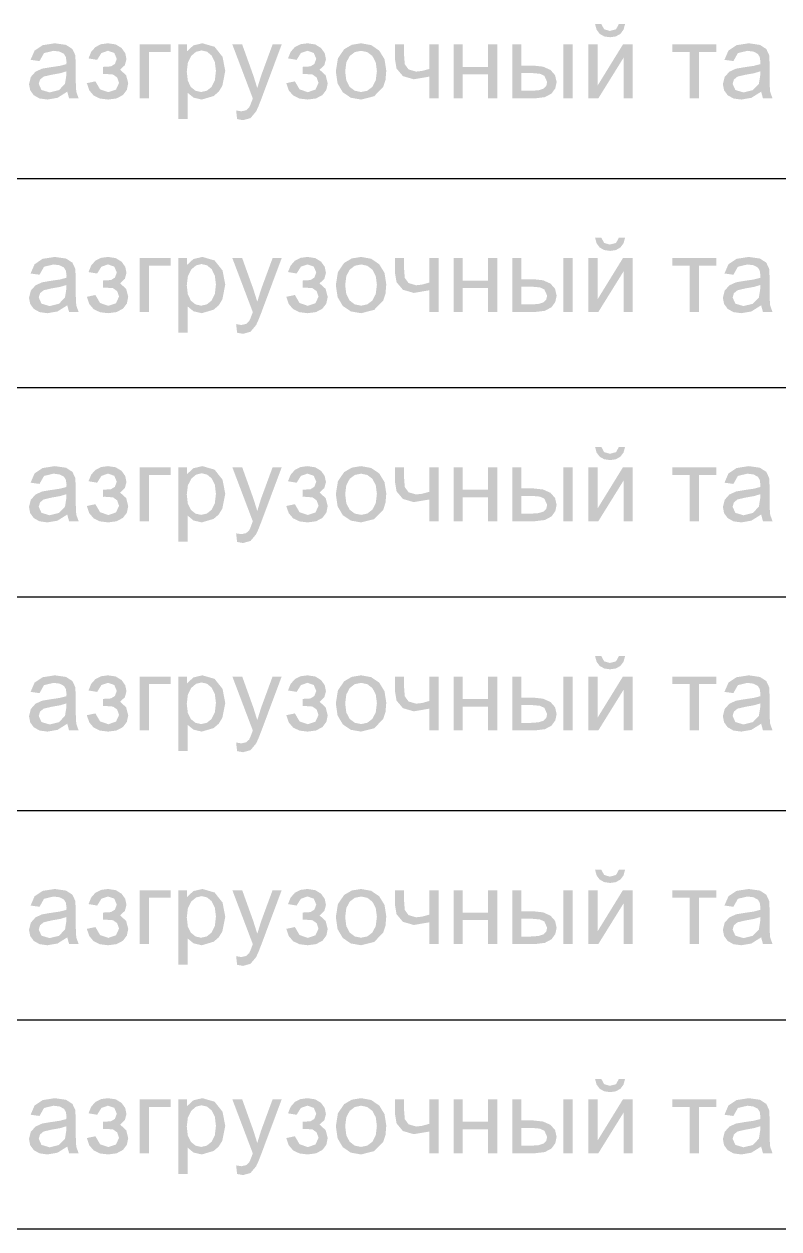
# Model space of a CAD drawing. Header units: millimetres. Extents: x 0 to 420, y 0 to 297.
# Drawn here: x 36.65 to 43.82, y 173.99 to 185.45 of the extents above; entities that cross this region are included whole.
import ezdxf

# ---------------------------------------------------------------- set-up
doc = ezdxf.new("R2010")
doc.units = ezdxf.units.MM
doc.layers.get('0').update_dxf_attribs({"linetype": 'CONTINUOUS'})

msp = doc.modelspace()

# ---------------------------------------------------------------- hatches: boundary and pattern name
at = {"true_color": 0x0000fb}
h = msp.add_hatch(color=0, dxfattribs=at)
h.paths.add_polyline_path([(42.01289, 185.254745), (42.099982, 185.254745), (42.099982, 184.864485), (42.340312, 185.254745), (42.434019, 185.254745), (42.434019, 184.742666), (42.347478, 184.742666), (42.347478, 185.130721), (42.106597, 184.742666), (42.01289, 184.742666)], flags=0)
h.paths.add_polyline_path([(42.301727, 185.448773), (42.360707, 185.448773), (42.345893, 185.395443), (42.31661, 185.356169), (42.273546, 185.331639), (42.218494, 185.323647), (42.162752, 185.331571), (42.119826, 185.355617), (42.090129, 185.39496), (42.075729, 185.448773), (42.13526, 185.448773), (42.161718, 185.399715), (42.215737, 185.383729), (42.274717, 185.399163)], flags=0)
h = msp.add_hatch(color=0, dxfattribs=at)
h.paths.add_polyline_path([(37.056346, 184.806056), (36.963191, 184.747627), (36.867279, 184.73109), (36.79259, 184.741426), (36.737744, 184.772432), (36.703775, 184.819285), (36.692544, 184.877714), (36.709632, 184.946064), (36.75428, 184.996225), (36.817119, 185.024888), (36.894289, 185.038117), (36.985101, 185.051346), (37.048629, 185.067883), (37.04918, 185.090483), (37.043048, 185.135614), (37.024927, 185.165448), (36.983172, 185.18729), (36.925708, 185.194662), (36.835309, 185.173165), (36.792314, 185.097097), (36.707427, 185.108673), (36.745461, 185.196867), (36.82208, 185.24813), (36.938386, 185.26632), (37.044771, 185.250886), (37.105404, 185.21175), (37.132414, 185.153321), (37.136823, 185.072844), (37.136823, 184.957089), (37.138133, 184.858352), (37.142336, 184.803851), (37.164384, 184.742666), (37.073434, 184.742666)], flags=0)
h.paths.add_polyline_path([(37.048629, 184.999532), (36.98958, 184.981618), (36.906967, 184.967011), (36.83145, 184.949372), (36.797275, 184.92126), (36.785148, 184.879919), (36.811055, 184.822041), (36.888225, 184.79889), (36.977522, 184.820938), (37.034849, 184.881021), (37.048629, 184.968113)], flags=0)
for points in [[(37.396627, 184.974176), (37.396627, 185.041976), (37.471592, 185.046386), (37.509075, 185.069537), (37.527265, 185.118044), (37.503563, 185.174267), (37.44348, 185.195214), (37.380986, 185.173441), (37.340403, 185.108673), (37.258272, 185.122453), (37.284196, 185.185395), (37.323867, 185.230354), (37.377179, 185.257329), (37.444032, 185.26632), (37.517136, 185.255158), (37.572465, 185.221672), (37.607467, 185.172545), (37.619318, 185.114736), (37.604091, 185.058237), (37.558684, 185.014966), (37.616562, 184.96205), (37.635854, 184.885982), (37.623176, 184.823419), (37.585694, 184.774085), (37.525336, 184.741839), (37.445134, 184.73109), (37.366775, 184.740814), (37.306917, 184.77002), (37.265455, 184.818759), (37.242287, 184.887084), (37.323867, 184.904172), (37.368515, 184.828104), (37.446788, 184.801095), (37.519548, 184.825899), (37.548762, 184.889289), (37.530572, 184.941103), (37.491436, 184.969215), (37.416471, 184.974728)], [(37.746009, 185.254745), (38.040909, 185.254745), (38.040909, 185.183087), (37.833101, 185.183087), (37.833101, 184.742666), (37.746009, 184.742666)], [(38.671409, 184.545331), (38.662038, 184.626911), (38.711647, 184.619194), (38.757398, 184.629116), (38.786062, 184.655574), (38.796879, 184.678587), (38.813071, 184.720617), (38.820788, 184.741563), (38.626209, 185.254745), (38.719916, 185.254745), (38.8263, 184.958191), (38.863232, 184.83968), (38.899061, 184.956537), (39.008753, 185.254745), (39.095293, 185.254745), (38.900714, 184.733846), (38.872671, 184.662671), (38.851656, 184.61754), (38.798739, 184.554702), (38.727633, 184.534858)], [(39.2936, 184.974176), (39.2936, 185.041976), (39.368566, 185.046386), (39.406048, 185.069537), (39.424238, 185.118044), (39.400536, 185.174267), (39.340454, 185.195214), (39.27796, 185.173441), (39.237376, 185.108673), (39.155245, 185.122453), (39.18117, 185.185395), (39.22084, 185.230354), (39.274153, 185.257329), (39.341005, 185.26632), (39.41411, 185.255158), (39.469438, 185.221672), (39.50444, 185.172545), (39.516291, 185.114736), (39.501064, 185.058237), (39.455658, 185.014966), (39.513535, 184.96205), (39.532828, 184.885982), (39.52015, 184.823419), (39.482667, 184.774085), (39.422309, 184.741839), (39.342107, 184.73109), (39.263749, 184.740814), (39.20389, 184.77002), (39.162428, 184.818759), (39.13926, 184.887084), (39.22084, 184.904172), (39.265488, 184.828104), (39.343761, 184.801095), (39.416521, 184.825899), (39.445736, 184.889289), (39.427546, 184.941103), (39.388409, 184.969215), (39.313444, 184.974728)], [(40.171779, 185.254745), (40.258871, 185.254745), (40.258871, 185.157731), (40.266036, 185.066781), (40.301865, 185.017722), (40.373523, 184.996776), (40.429747, 185.003115), (40.500854, 185.022683), (40.500854, 185.254745), (40.587946, 185.254745), (40.587946, 184.742666), (40.500854, 184.742666), (40.500854, 184.949372), (40.351475, 184.924016), (40.248398, 184.953781), (40.187764, 185.025991), (40.171779, 185.1208)], [(40.730284, 185.254745), (40.817376, 185.254745), (40.817376, 185.041976), (41.057706, 185.041976), (41.057706, 185.254745), (41.144798, 185.254745), (41.144798, 184.742666), (41.057706, 184.742666), (41.057706, 184.969767), (40.817376, 184.969767), (40.817376, 184.742666), (40.730284, 184.742666)], [(42.811043, 185.254745), (43.227211, 185.254745), (43.227211, 185.183087), (43.062397, 185.183087), (43.062397, 184.742666), (42.976408, 184.742666), (42.976408, 185.183087), (42.811043, 185.183087)], [(37.396627, 182.942176), (37.396627, 183.009976), (37.471592, 183.014386), (37.509075, 183.037537), (37.527265, 183.086044), (37.503563, 183.142267), (37.44348, 183.163214), (37.380986, 183.141441), (37.340403, 183.076673), (37.258272, 183.090453), (37.284196, 183.153395), (37.323867, 183.198354), (37.377179, 183.225329), (37.444032, 183.23432), (37.517136, 183.223158), (37.572465, 183.189672), (37.607467, 183.140545), (37.619318, 183.082736), (37.604091, 183.026237), (37.558684, 182.982966), (37.616562, 182.93005), (37.635854, 182.853982), (37.623176, 182.791419), (37.585694, 182.742085), (37.525336, 182.709839), (37.445134, 182.69909), (37.366775, 182.708814), (37.306917, 182.73802), (37.265455, 182.786759), (37.242287, 182.855084), (37.323867, 182.872172), (37.368515, 182.796104), (37.446788, 182.769095), (37.519548, 182.793899), (37.548762, 182.857289), (37.530572, 182.909103), (37.491436, 182.937215), (37.416471, 182.942728)], [(39.2936, 182.942176), (39.2936, 183.009976), (39.368566, 183.014386), (39.406048, 183.037537), (39.424238, 183.086044), (39.400536, 183.142267), (39.340454, 183.163214), (39.27796, 183.141441), (39.237376, 183.076673), (39.155245, 183.090453), (39.18117, 183.153395), (39.22084, 183.198354), (39.274153, 183.225329), (39.341005, 183.23432), (39.41411, 183.223158), (39.469438, 183.189672), (39.50444, 183.140545), (39.516291, 183.082736), (39.501064, 183.026237), (39.455658, 182.982966), (39.513535, 182.93005), (39.532828, 182.853982), (39.52015, 182.791419), (39.482667, 182.742085), (39.422309, 182.709839), (39.342107, 182.69909), (39.263749, 182.708814), (39.20389, 182.73802), (39.162428, 182.786759), (39.13926, 182.855084), (39.22084, 182.872172), (39.265488, 182.796104), (39.343761, 182.769095), (39.416521, 182.793899), (39.445736, 182.857289), (39.427546, 182.909103), (39.388409, 182.937215), (39.313444, 182.942728)], [(37.746009, 183.222745), (38.040909, 183.222745), (38.040909, 183.151087), (37.833101, 183.151087), (37.833101, 182.710666), (37.746009, 182.710666)], [(38.671409, 182.513331), (38.662038, 182.594911), (38.711647, 182.587194), (38.757398, 182.597116), (38.786062, 182.623574), (38.796879, 182.646587), (38.813071, 182.688617), (38.820788, 182.709564), (38.626209, 183.222745), (38.719916, 183.222745), (38.8263, 182.926191), (38.863232, 182.80768), (38.899061, 182.924537), (39.008753, 183.222745), (39.095293, 183.222745), (38.900714, 182.701846), (38.872671, 182.630671), (38.851656, 182.58554), (38.798739, 182.522702), (38.727633, 182.502858)], [(40.171779, 183.222745), (40.258871, 183.222745), (40.258871, 183.125731), (40.266036, 183.034781), (40.301865, 182.985722), (40.373523, 182.964776), (40.429747, 182.971115), (40.500854, 182.990683), (40.500854, 183.222745), (40.587946, 183.222745), (40.587946, 182.710666), (40.500854, 182.710666), (40.500854, 182.917372), (40.351475, 182.892016), (40.248398, 182.921781), (40.187764, 182.993991), (40.171779, 183.0888)], [(40.730284, 183.222745), (40.817376, 183.222745), (40.817376, 183.009976), (41.057706, 183.009976), (41.057706, 183.222745), (41.144798, 183.222745), (41.144798, 182.710666), (41.057706, 182.710666), (41.057706, 182.937767), (40.817376, 182.937767), (40.817376, 182.710666), (40.730284, 182.710666)], [(42.811043, 183.222745), (43.227211, 183.222745), (43.227211, 183.151087), (43.062397, 183.151087), (43.062397, 182.710666), (42.976408, 182.710666), (42.976408, 183.151087), (42.811043, 183.151087)], [(37.396627, 180.95251), (37.396627, 181.020309), (37.471592, 181.024719), (37.509075, 181.04787), (37.527265, 181.096377), (37.503563, 181.152601), (37.44348, 181.173547), (37.380986, 181.151774), (37.340403, 181.087006), (37.258272, 181.100787), (37.284196, 181.163728), (37.323867, 181.208687), (37.377179, 181.235662), (37.444032, 181.244654), (37.517136, 181.233492), (37.572465, 181.200005), (37.607467, 181.150878), (37.619318, 181.09307), (37.604091, 181.03657), (37.558684, 180.9933), (37.616562, 180.940383), (37.635854, 180.864315), (37.623176, 180.801752), (37.585694, 180.752419), (37.525336, 180.720172), (37.445134, 180.709424), (37.366775, 180.719148), (37.306917, 180.748353), (37.265455, 180.797093), (37.242287, 180.865418), (37.323867, 180.882505), (37.368515, 180.806438), (37.446788, 180.779428), (37.519548, 180.804233), (37.548762, 180.867623), (37.530572, 180.919437), (37.491436, 180.947549), (37.416471, 180.953061)], [(37.746009, 181.233078), (38.040909, 181.233078), (38.040909, 181.16142), (37.833101, 181.16142), (37.833101, 180.720999), (37.746009, 180.720999)], [(38.671409, 180.523664), (38.662038, 180.605244), (38.711647, 180.597527), (38.757398, 180.607449), (38.786062, 180.633907), (38.796879, 180.656921), (38.813071, 180.698951), (38.820788, 180.719897), (38.626209, 181.233078), (38.719916, 181.233078), (38.8263, 180.936524), (38.863232, 180.818013), (38.899061, 180.934871), (39.008753, 181.233078), (39.095293, 181.233078), (38.900714, 180.71218), (38.872671, 180.641004), (38.851656, 180.595873), (38.798739, 180.533035), (38.727633, 180.513191)], [(39.2936, 180.95251), (39.2936, 181.020309), (39.368566, 181.024719), (39.406048, 181.04787), (39.424238, 181.096377), (39.400536, 181.152601), (39.340454, 181.173547), (39.27796, 181.151774), (39.237376, 181.087006), (39.155245, 181.100787), (39.18117, 181.163728), (39.22084, 181.208687), (39.274153, 181.235662), (39.341005, 181.244654), (39.41411, 181.233492), (39.469438, 181.200005), (39.50444, 181.150878), (39.516291, 181.09307), (39.501064, 181.03657), (39.455658, 180.9933), (39.513535, 180.940383), (39.532828, 180.864315), (39.52015, 180.801752), (39.482667, 180.752419), (39.422309, 180.720172), (39.342107, 180.709424), (39.263749, 180.719148), (39.20389, 180.748353), (39.162428, 180.797093), (39.13926, 180.865418), (39.22084, 180.882505), (39.265488, 180.806438), (39.343761, 180.779428), (39.416521, 180.804233), (39.445736, 180.867623), (39.427546, 180.919437), (39.388409, 180.947549), (39.313444, 180.953061)], [(40.171779, 181.233078), (40.258871, 181.233078), (40.258871, 181.136064), (40.266036, 181.045114), (40.301865, 180.996056), (40.373523, 180.97511), (40.429747, 180.981448), (40.500854, 181.001017), (40.500854, 181.233078), (40.587946, 181.233078), (40.587946, 180.720999), (40.500854, 180.720999), (40.500854, 180.927705), (40.351475, 180.902349), (40.248398, 180.932115), (40.187764, 181.004324), (40.171779, 181.099133)], [(40.730284, 181.233078), (40.817376, 181.233078), (40.817376, 181.020309), (41.057706, 181.020309), (41.057706, 181.233078), (41.144798, 181.233078), (41.144798, 180.720999), (41.057706, 180.720999), (41.057706, 180.9481), (40.817376, 180.9481), (40.817376, 180.720999), (40.730284, 180.720999)], [(42.811043, 181.233078), (43.227211, 181.233078), (43.227211, 181.16142), (43.062397, 181.16142), (43.062397, 180.720999), (42.976408, 180.720999), (42.976408, 181.16142), (42.811043, 181.16142)], [(37.396627, 178.962843), (37.396627, 179.030643), (37.471592, 179.035052), (37.509075, 179.058203), (37.527265, 179.10671), (37.503563, 179.162934), (37.44348, 179.18388), (37.380986, 179.162107), (37.340403, 179.09734), (37.258272, 179.11112), (37.284196, 179.174062), (37.323867, 179.21902), (37.377179, 179.245995), (37.444032, 179.254987), (37.517136, 179.243825), (37.572465, 179.210339), (37.607467, 179.161212), (37.619318, 179.103403), (37.604091, 179.046903), (37.558684, 179.003633), (37.616562, 178.950716), (37.635854, 178.874649), (37.623176, 178.812086), (37.585694, 178.762752), (37.525336, 178.730506), (37.445134, 178.719757), (37.366775, 178.729481), (37.306917, 178.758687), (37.265455, 178.807426), (37.242287, 178.875751), (37.323867, 178.892839), (37.368515, 178.816771), (37.446788, 178.789761), (37.519548, 178.814566), (37.548762, 178.877956), (37.530572, 178.92977), (37.491436, 178.957882), (37.416471, 178.963394)], [(37.746009, 179.243412), (38.040909, 179.243412), (38.040909, 179.171754), (37.833101, 179.171754), (37.833101, 178.731333), (37.746009, 178.731333)], [(38.671409, 178.533998), (38.662038, 178.615577), (38.711647, 178.60786), (38.757398, 178.617782), (38.786062, 178.644241), (38.796879, 178.667254), (38.813071, 178.709284), (38.820788, 178.73023), (38.626209, 179.243412), (38.719916, 179.243412), (38.8263, 178.946858), (38.863232, 178.828347), (38.899061, 178.945204), (39.008753, 179.243412), (39.095293, 179.243412), (38.900714, 178.722513), (38.872671, 178.651338), (38.851656, 178.606207), (38.798739, 178.543368), (38.727633, 178.523524)], [(39.2936, 178.962843), (39.2936, 179.030643), (39.368566, 179.035052), (39.406048, 179.058203), (39.424238, 179.10671), (39.400536, 179.162934), (39.340454, 179.18388), (39.27796, 179.162107), (39.237376, 179.09734), (39.155245, 179.11112), (39.18117, 179.174062), (39.22084, 179.21902), (39.274153, 179.245995), (39.341005, 179.254987), (39.41411, 179.243825), (39.469438, 179.210339), (39.50444, 179.161212), (39.516291, 179.103403), (39.501064, 179.046903), (39.455658, 179.003633), (39.513535, 178.950716), (39.532828, 178.874649), (39.52015, 178.812086), (39.482667, 178.762752), (39.422309, 178.730506), (39.342107, 178.719757), (39.263749, 178.729481), (39.20389, 178.758687), (39.162428, 178.807426), (39.13926, 178.875751), (39.22084, 178.892839), (39.265488, 178.816771), (39.343761, 178.789761), (39.416521, 178.814566), (39.445736, 178.877956), (39.427546, 178.92977), (39.388409, 178.957882), (39.313444, 178.963394)], [(40.171779, 179.243412), (40.258871, 179.243412), (40.258871, 179.146398), (40.266036, 179.055447), (40.301865, 179.006389), (40.373523, 178.985443), (40.429747, 178.991782), (40.500854, 179.01135), (40.500854, 179.243412), (40.587946, 179.243412), (40.587946, 178.731333), (40.500854, 178.731333), (40.500854, 178.938038), (40.351475, 178.912682), (40.248398, 178.942448), (40.187764, 179.014657), (40.171779, 179.109466)], [(40.730284, 179.243412), (40.817376, 179.243412), (40.817376, 179.030643), (41.057706, 179.030643), (41.057706, 179.243412), (41.144798, 179.243412), (41.144798, 178.731333), (41.057706, 178.731333), (41.057706, 178.958433), (40.817376, 178.958433), (40.817376, 178.731333), (40.730284, 178.731333)], [(42.811043, 179.243412), (43.227211, 179.243412), (43.227211, 179.171754), (43.062397, 179.171754), (43.062397, 178.731333), (42.976408, 178.731333), (42.976408, 179.171754), (42.811043, 179.171754)], [(37.396627, 176.930843), (37.396627, 176.998643), (37.471592, 177.003052), (37.509075, 177.026203), (37.527265, 177.07471), (37.503563, 177.130934), (37.44348, 177.15188), (37.380986, 177.130107), (37.340403, 177.06534), (37.258272, 177.07912), (37.284196, 177.142062), (37.323867, 177.18702), (37.377179, 177.213995), (37.444032, 177.222987), (37.517136, 177.211825), (37.572465, 177.178339), (37.607467, 177.129212), (37.619318, 177.071403), (37.604091, 177.014903), (37.558684, 176.971633), (37.616562, 176.918716), (37.635854, 176.842649), (37.623176, 176.780086), (37.585694, 176.730752), (37.525336, 176.698506), (37.445134, 176.687757), (37.366775, 176.697481), (37.306917, 176.726687), (37.265455, 176.775426), (37.242287, 176.843751), (37.323867, 176.860839), (37.368515, 176.784771), (37.446788, 176.757761), (37.519548, 176.782566), (37.548762, 176.845956), (37.530572, 176.89777), (37.491436, 176.925882), (37.416471, 176.931394)], [(37.746009, 177.211412), (38.040909, 177.211412), (38.040909, 177.139754), (37.833101, 177.139754), (37.833101, 176.699333), (37.746009, 176.699333)], [(38.671409, 176.501998), (38.662038, 176.583577), (38.711647, 176.57586), (38.757398, 176.585782), (38.786062, 176.612241), (38.796879, 176.635254), (38.813071, 176.677284), (38.820788, 176.69823), (38.626209, 177.211412), (38.719916, 177.211412), (38.8263, 176.914858), (38.863232, 176.796347), (38.899061, 176.913204), (39.008753, 177.211412), (39.095293, 177.211412), (38.900714, 176.690513), (38.872671, 176.619338), (38.851656, 176.574207), (38.798739, 176.511368), (38.727633, 176.491524)], [(39.2936, 176.930843), (39.2936, 176.998643), (39.368566, 177.003052), (39.406048, 177.026203), (39.424238, 177.07471), (39.400536, 177.130934), (39.340454, 177.15188), (39.27796, 177.130107), (39.237376, 177.06534), (39.155245, 177.07912), (39.18117, 177.142062), (39.22084, 177.18702), (39.274153, 177.213995), (39.341005, 177.222987), (39.41411, 177.211825), (39.469438, 177.178339), (39.50444, 177.129212), (39.516291, 177.071403), (39.501064, 177.014903), (39.455658, 176.971633), (39.513535, 176.918716), (39.532828, 176.842649), (39.52015, 176.780086), (39.482667, 176.730752), (39.422309, 176.698506), (39.342107, 176.687757), (39.263749, 176.697481), (39.20389, 176.726687), (39.162428, 176.775426), (39.13926, 176.843751), (39.22084, 176.860839), (39.265488, 176.784771), (39.343761, 176.757761), (39.416521, 176.782566), (39.445736, 176.845956), (39.427546, 176.89777), (39.388409, 176.925882), (39.313444, 176.931394)], [(40.171779, 177.211412), (40.258871, 177.211412), (40.258871, 177.114398), (40.266036, 177.023447), (40.301865, 176.974389), (40.373523, 176.953443), (40.429747, 176.959782), (40.500854, 176.97935), (40.500854, 177.211412), (40.587946, 177.211412), (40.587946, 176.699333), (40.500854, 176.699333), (40.500854, 176.906038), (40.351475, 176.880682), (40.248398, 176.910448), (40.187764, 176.982657), (40.171779, 177.077466)], [(40.730284, 177.211412), (40.817376, 177.211412), (40.817376, 176.998643), (41.057706, 176.998643), (41.057706, 177.211412), (41.144798, 177.211412), (41.144798, 176.699333), (41.057706, 176.699333), (41.057706, 176.926433), (40.817376, 176.926433), (40.817376, 176.699333), (40.730284, 176.699333)], [(42.811043, 177.211412), (43.227211, 177.211412), (43.227211, 177.139754), (43.062397, 177.139754), (43.062397, 176.699333), (42.976408, 176.699333), (42.976408, 177.139754), (42.811043, 177.139754)], [(37.396627, 174.941176), (37.396627, 175.008976), (37.471592, 175.013386), (37.509075, 175.036537), (37.527265, 175.085044), (37.503563, 175.141268), (37.44348, 175.162214), (37.380986, 175.140441), (37.340403, 175.075673), (37.258272, 175.089453), (37.284196, 175.152395), (37.323867, 175.197354), (37.377179, 175.224329), (37.444032, 175.23332), (37.517136, 175.222158), (37.572465, 175.188672), (37.607467, 175.139545), (37.619318, 175.081736), (37.604091, 175.025237), (37.558684, 174.981966), (37.616562, 174.92905), (37.635854, 174.852982), (37.623176, 174.790419), (37.585694, 174.741085), (37.525336, 174.708839), (37.445134, 174.69809), (37.366775, 174.707814), (37.306917, 174.73702), (37.265455, 174.78576), (37.242287, 174.854084), (37.323867, 174.871172), (37.368515, 174.795104), (37.446788, 174.768095), (37.519548, 174.792899), (37.548762, 174.856289), (37.530572, 174.908103), (37.491436, 174.936215), (37.416471, 174.941728)], [(37.746009, 175.221745), (38.040909, 175.221745), (38.040909, 175.150087), (37.833101, 175.150087), (37.833101, 174.709666), (37.746009, 174.709666)], [(38.671409, 174.512331), (38.662038, 174.593911), (38.711647, 174.586194), (38.757398, 174.596116), (38.786062, 174.622574), (38.796879, 174.645587), (38.813071, 174.687617), (38.820788, 174.708564), (38.626209, 175.221745), (38.719916, 175.221745), (38.8263, 174.925191), (38.863232, 174.80668), (38.899061, 174.923537), (39.008753, 175.221745), (39.095293, 175.221745), (38.900714, 174.700847), (38.872671, 174.629671), (38.851656, 174.58454), (38.798739, 174.521702), (38.727633, 174.501858)], [(39.2936, 174.941176), (39.2936, 175.008976), (39.368566, 175.013386), (39.406048, 175.036537), (39.424238, 175.085044), (39.400536, 175.141268), (39.340454, 175.162214), (39.27796, 175.140441), (39.237376, 175.075673), (39.155245, 175.089453), (39.18117, 175.152395), (39.22084, 175.197354), (39.274153, 175.224329), (39.341005, 175.23332), (39.41411, 175.222158), (39.469438, 175.188672), (39.50444, 175.139545), (39.516291, 175.081736), (39.501064, 175.025237), (39.455658, 174.981966), (39.513535, 174.92905), (39.532828, 174.852982), (39.52015, 174.790419), (39.482667, 174.741085), (39.422309, 174.708839), (39.342107, 174.69809), (39.263749, 174.707814), (39.20389, 174.73702), (39.162428, 174.78576), (39.13926, 174.854084), (39.22084, 174.871172), (39.265488, 174.795104), (39.343761, 174.768095), (39.416521, 174.792899), (39.445736, 174.856289), (39.427546, 174.908103), (39.388409, 174.936215), (39.313444, 174.941728)], [(40.171779, 175.221745), (40.258871, 175.221745), (40.258871, 175.124731), (40.266036, 175.033781), (40.301865, 174.984722), (40.373523, 174.963776), (40.429747, 174.970115), (40.500854, 174.989683), (40.500854, 175.221745), (40.587946, 175.221745), (40.587946, 174.709666), (40.500854, 174.709666), (40.500854, 174.916372), (40.351475, 174.891016), (40.248398, 174.920781), (40.187764, 174.992991), (40.171779, 175.0878)], [(40.730284, 175.221745), (40.817376, 175.221745), (40.817376, 175.008976), (41.057706, 175.008976), (41.057706, 175.221745), (41.144798, 175.221745), (41.144798, 174.709666), (41.057706, 174.709666), (41.057706, 174.936767), (40.817376, 174.936767), (40.817376, 174.709666), (40.730284, 174.709666)], [(42.811043, 175.221745), (43.227211, 175.221745), (43.227211, 175.150087), (43.062397, 175.150087), (43.062397, 174.709666), (42.976408, 174.709666), (42.976408, 175.150087), (42.811043, 175.150087)]]:
    msp.add_hatch(color=0, dxfattribs=at).paths.add_polyline_path(points, flags=0)
h = msp.add_hatch(color=0, dxfattribs=at)
h.paths.add_polyline_path([(38.113949, 184.546433), (38.113949, 185.254745), (38.193324, 185.254745), (38.193324, 185.188599), (38.256162, 185.246477), (38.341601, 185.26632), (38.457356, 185.232696), (38.532873, 185.137336), (38.55878, 185.00284), (38.530668, 184.861177), (38.49601, 184.805504), (38.448537, 184.764715), (38.335537, 184.73109), (38.257265, 184.749281), (38.201041, 184.795583), (38.201041, 184.546433)], flags=0)
h.paths.add_polyline_path([(38.192773, 184.995674), (38.202695, 184.909615), (38.23246, 184.849602), (38.276626, 184.814393), (38.329474, 184.802748), (38.383218, 184.814806), (38.428693, 184.851255), (38.459699, 184.91368), (38.470034, 185.003391), (38.459837, 185.088622), (38.429795, 185.149463), (38.385491, 185.186188), (38.333333, 185.198521), (38.281174, 185.18543), (38.235216, 185.146707), (38.203246, 185.082972)], flags=0)
h = msp.add_hatch(color=0, dxfattribs=at)
h.paths.add_polyline_path([(39.61046, 184.998981), (39.630029, 185.12266), (39.689284, 185.209545), (39.762527, 185.251989), (39.850239, 185.26632), (39.946219, 185.248957), (40.022769, 185.196867), (40.073137, 185.11453), (40.090018, 185.006147), (40.082576, 184.917401), (40.060252, 184.850153), (39.974262, 184.76251), (39.850239, 184.73109), (39.753087, 184.748178), (39.676606, 184.799992), (39.626997, 184.883984)], flags=0)
h.paths.add_polyline_path([(39.699206, 184.998981), (39.709955, 184.912509), (39.742201, 184.851255), (39.790639, 184.814806), (39.850239, 184.802748), (39.909357, 184.814875), (39.957726, 184.851807), (39.989972, 184.913749), (40.000721, 185.001737), (39.989972, 185.084833), (39.957726, 185.145604), (39.909357, 185.182329), (39.850239, 185.194662), (39.790639, 185.182329), (39.742201, 185.145604), (39.709955, 185.084488)], flags=0)
h = msp.add_hatch(color=0, dxfattribs=at)
h.paths.add_polyline_path([(41.774838, 185.254745), (41.861379, 185.254745), (41.861379, 184.742666), (41.774838, 184.742666)], flags=0)
h.paths.add_polyline_path([(41.289218, 185.254745), (41.375758, 185.254745), (41.375758, 185.054654), (41.486001, 185.054654), (41.581086, 185.044043), (41.651366, 185.012761), (41.69505, 184.96329), (41.709795, 184.898109), (41.69753, 184.838233), (41.661288, 184.787866), (41.598036, 184.753897), (41.505845, 184.742666), (41.289218, 184.742666)], flags=0)
h.paths.add_polyline_path([(41.375758, 184.814324), (41.46726, 184.814324), (41.53754, 184.819285), (41.584669, 184.834168), (41.61099, 184.860075), (41.619947, 184.897557), (41.593488, 184.956537), (41.551665, 184.976381), (41.478836, 184.982996), (41.375758, 184.982996)], flags=0)
h = msp.add_hatch(color=0, dxfattribs=at)
h.paths.add_polyline_path([(43.654865, 184.806056), (43.56171, 184.747627), (43.465798, 184.73109), (43.391109, 184.741426), (43.336263, 184.772432), (43.302294, 184.819285), (43.291063, 184.877714), (43.308151, 184.946064), (43.352799, 184.996225), (43.415638, 185.024888), (43.492808, 185.038117), (43.58362, 185.051346), (43.647148, 185.067883), (43.647699, 185.090483), (43.641567, 185.135614), (43.623446, 185.165448), (43.581691, 185.18729), (43.524227, 185.194662), (43.433828, 185.173165), (43.390833, 185.097097), (43.305946, 185.108673), (43.34398, 185.196867), (43.420599, 185.24813), (43.536905, 185.26632), (43.643289, 185.250886), (43.703923, 185.21175), (43.730933, 185.153321), (43.735342, 185.072844), (43.735342, 184.957089), (43.736652, 184.858352), (43.740855, 184.803851), (43.762903, 184.742666), (43.671953, 184.742666)], flags=0)
h.paths.add_polyline_path([(43.647148, 184.999532), (43.588099, 184.981618), (43.505486, 184.967011), (43.429969, 184.949372), (43.395794, 184.92126), (43.383667, 184.879919), (43.409574, 184.822041), (43.486744, 184.79889), (43.576041, 184.820938), (43.633368, 184.881021), (43.647148, 184.968113)], flags=0)
h = msp.add_hatch(color=0, dxfattribs=at)
h.paths.add_polyline_path([(42.01289, 183.222745), (42.099982, 183.222745), (42.099982, 182.832485), (42.340312, 183.222745), (42.434019, 183.222745), (42.434019, 182.710666), (42.347478, 182.710666), (42.347478, 183.098721), (42.106597, 182.710666), (42.01289, 182.710666)], flags=0)
h.paths.add_polyline_path([(42.301727, 183.416773), (42.360707, 183.416773), (42.345893, 183.363443), (42.31661, 183.324169), (42.273546, 183.299639), (42.218494, 183.291647), (42.162752, 183.299571), (42.119826, 183.323617), (42.090129, 183.36296), (42.075729, 183.416773), (42.13526, 183.416773), (42.161718, 183.367715), (42.215737, 183.351729), (42.274717, 183.367163)], flags=0)
h = msp.add_hatch(color=0, dxfattribs=at)
h.paths.add_polyline_path([(37.056346, 182.774056), (36.963191, 182.715627), (36.867279, 182.69909), (36.79259, 182.709426), (36.737744, 182.740432), (36.703775, 182.787285), (36.692544, 182.845714), (36.709632, 182.914064), (36.75428, 182.964225), (36.817119, 182.992888), (36.894289, 183.006117), (36.985101, 183.019346), (37.048629, 183.035883), (37.04918, 183.058483), (37.043048, 183.103614), (37.024927, 183.133448), (36.983172, 183.15529), (36.925708, 183.162662), (36.835309, 183.141165), (36.792314, 183.065097), (36.707427, 183.076673), (36.745461, 183.164867), (36.82208, 183.21613), (36.938386, 183.23432), (37.044771, 183.218886), (37.105404, 183.17975), (37.132414, 183.121321), (37.136823, 183.040844), (37.136823, 182.925089), (37.138133, 182.826352), (37.142336, 182.771851), (37.164384, 182.710666), (37.073434, 182.710666)], flags=0)
h.paths.add_polyline_path([(37.048629, 182.967532), (36.98958, 182.949618), (36.906967, 182.935011), (36.83145, 182.917372), (36.797275, 182.88926), (36.785148, 182.847919), (36.811055, 182.790041), (36.888225, 182.76689), (36.977522, 182.788939), (37.034849, 182.849021), (37.048629, 182.936113)], flags=0)
h = msp.add_hatch(color=0, dxfattribs=at)
h.paths.add_polyline_path([(38.113949, 182.514433), (38.113949, 183.222745), (38.193324, 183.222745), (38.193324, 183.156599), (38.256162, 183.214477), (38.341601, 183.23432), (38.457356, 183.200696), (38.532873, 183.105336), (38.55878, 182.97084), (38.530668, 182.829177), (38.49601, 182.773504), (38.448537, 182.732715), (38.335537, 182.69909), (38.257265, 182.717281), (38.201041, 182.763583), (38.201041, 182.514433)], flags=0)
h.paths.add_polyline_path([(38.192773, 182.963674), (38.202695, 182.877615), (38.23246, 182.817602), (38.276626, 182.782393), (38.329474, 182.770748), (38.383218, 182.782806), (38.428693, 182.819255), (38.459699, 182.88168), (38.470034, 182.971391), (38.459837, 183.056622), (38.429795, 183.117463), (38.385491, 183.154188), (38.333333, 183.166521), (38.281174, 183.15343), (38.235216, 183.114707), (38.203246, 183.050972)], flags=0)
h = msp.add_hatch(color=0, dxfattribs=at)
h.paths.add_polyline_path([(39.61046, 182.966981), (39.630029, 183.09066), (39.689284, 183.177545), (39.762527, 183.219989), (39.850239, 183.23432), (39.946219, 183.216957), (40.022769, 183.164867), (40.073137, 183.08253), (40.090018, 182.974147), (40.082576, 182.885401), (40.060252, 182.818153), (39.974262, 182.73051), (39.850239, 182.69909), (39.753087, 182.716178), (39.676606, 182.767992), (39.626997, 182.851984)], flags=0)
h.paths.add_polyline_path([(39.699206, 182.966981), (39.709955, 182.880509), (39.742201, 182.819255), (39.790639, 182.782806), (39.850239, 182.770748), (39.909357, 182.782875), (39.957726, 182.819807), (39.989972, 182.881749), (40.000721, 182.969737), (39.989972, 183.052833), (39.957726, 183.113604), (39.909357, 183.150329), (39.850239, 183.162662), (39.790639, 183.150329), (39.742201, 183.113604), (39.709955, 183.052488)], flags=0)
h = msp.add_hatch(color=0, dxfattribs=at)
h.paths.add_polyline_path([(43.654865, 182.774056), (43.56171, 182.715627), (43.465798, 182.69909), (43.391109, 182.709426), (43.336263, 182.740432), (43.302294, 182.787285), (43.291063, 182.845714), (43.308151, 182.914064), (43.352799, 182.964225), (43.415638, 182.992888), (43.492808, 183.006117), (43.58362, 183.019346), (43.647148, 183.035883), (43.647699, 183.058483), (43.641567, 183.103614), (43.623446, 183.133448), (43.581691, 183.15529), (43.524227, 183.162662), (43.433828, 183.141165), (43.390833, 183.065097), (43.305946, 183.076673), (43.34398, 183.164867), (43.420599, 183.21613), (43.536905, 183.23432), (43.643289, 183.218886), (43.703923, 183.17975), (43.730933, 183.121321), (43.735342, 183.040844), (43.735342, 182.925089), (43.736652, 182.826352), (43.740855, 182.771851), (43.762903, 182.710666), (43.671953, 182.710666)], flags=0)
h.paths.add_polyline_path([(43.647148, 182.967532), (43.588099, 182.949618), (43.505486, 182.935011), (43.429969, 182.917372), (43.395794, 182.88926), (43.383667, 182.847919), (43.409574, 182.790041), (43.486744, 182.76689), (43.576041, 182.788939), (43.633368, 182.849021), (43.647148, 182.936113)], flags=0)
h = msp.add_hatch(color=0, dxfattribs=at)
h.paths.add_polyline_path([(41.774838, 183.222745), (41.861379, 183.222745), (41.861379, 182.710666), (41.774838, 182.710666)], flags=0)
h.paths.add_polyline_path([(41.289218, 183.222745), (41.375758, 183.222745), (41.375758, 183.022654), (41.486001, 183.022654), (41.581086, 183.012043), (41.651366, 182.980761), (41.69505, 182.93129), (41.709795, 182.866109), (41.69753, 182.806233), (41.661288, 182.755866), (41.598036, 182.721897), (41.505845, 182.710666), (41.289218, 182.710666)], flags=0)
h.paths.add_polyline_path([(41.375758, 182.782324), (41.46726, 182.782324), (41.53754, 182.787285), (41.584669, 182.802168), (41.61099, 182.828075), (41.619947, 182.865557), (41.593488, 182.924537), (41.551665, 182.944381), (41.478836, 182.950996), (41.375758, 182.950996)], flags=0)
h = msp.add_hatch(color=0, dxfattribs=at)
h.paths.add_polyline_path([(42.01289, 181.233078), (42.099982, 181.233078), (42.099982, 180.842818), (42.340312, 181.233078), (42.434019, 181.233078), (42.434019, 180.720999), (42.347478, 180.720999), (42.347478, 181.109055), (42.106597, 180.720999), (42.01289, 180.720999)], flags=0)
h.paths.add_polyline_path([(42.301727, 181.427106), (42.360707, 181.427106), (42.345893, 181.373776), (42.31661, 181.334502), (42.273546, 181.309973), (42.218494, 181.30198), (42.162752, 181.309904), (42.119826, 181.333951), (42.090129, 181.373294), (42.075729, 181.427106), (42.13526, 181.427106), (42.161718, 181.378048), (42.215737, 181.362063), (42.274717, 181.377497)], flags=0)
h = msp.add_hatch(color=0, dxfattribs=at)
h.paths.add_polyline_path([(37.056346, 180.784389), (36.963191, 180.72596), (36.867279, 180.709424), (36.79259, 180.719759), (36.737744, 180.750765), (36.703775, 180.797618), (36.692544, 180.856047), (36.709632, 180.924398), (36.75428, 180.974558), (36.817119, 181.003221), (36.894289, 181.016451), (36.985101, 181.02968), (37.048629, 181.046216), (37.04918, 181.068816), (37.043048, 181.113947), (37.024927, 181.143781), (36.983172, 181.165623), (36.925708, 181.172996), (36.835309, 181.151498), (36.792314, 181.075431), (36.707427, 181.087006), (36.745461, 181.175201), (36.82208, 181.226464), (36.938386, 181.244654), (37.044771, 181.22922), (37.105404, 181.190083), (37.132414, 181.131655), (37.136823, 181.051177), (37.136823, 180.935422), (37.138133, 180.836686), (37.142336, 180.782184), (37.164384, 180.720999), (37.073434, 180.720999)], flags=0)
h.paths.add_polyline_path([(37.048629, 180.977866), (36.98958, 180.959951), (36.906967, 180.945344), (36.83145, 180.927705), (36.797275, 180.899593), (36.785148, 180.858252), (36.811055, 180.800374), (36.888225, 180.777223), (36.977522, 180.799272), (37.034849, 180.859354), (37.048629, 180.946446)], flags=0)
h = msp.add_hatch(color=0, dxfattribs=at)
h.paths.add_polyline_path([(38.113949, 180.524767), (38.113949, 181.233078), (38.193324, 181.233078), (38.193324, 181.166932), (38.256162, 181.22481), (38.341601, 181.244654), (38.457356, 181.21103), (38.532873, 181.115669), (38.55878, 180.981173), (38.530668, 180.839511), (38.49601, 180.783838), (38.448537, 180.743048), (38.335537, 180.709424), (38.257265, 180.727614), (38.201041, 180.773916), (38.201041, 180.524767)], flags=0)
h.paths.add_polyline_path([(38.192773, 180.974007), (38.202695, 180.887949), (38.23246, 180.827935), (38.276626, 180.792726), (38.329474, 180.781082), (38.383218, 180.79314), (38.428693, 180.829589), (38.459699, 180.892014), (38.470034, 180.981724), (38.459837, 181.066956), (38.429795, 181.127796), (38.385491, 181.164521), (38.333333, 181.176854), (38.281174, 181.163763), (38.235216, 181.12504), (38.203246, 181.061306)], flags=0)
h = msp.add_hatch(color=0, dxfattribs=at)
h.paths.add_polyline_path([(39.61046, 180.977314), (39.630029, 181.100993), (39.689284, 181.187879), (39.762527, 181.230322), (39.850239, 181.244654), (39.946219, 181.227291), (40.022769, 181.175201), (40.073137, 181.092863), (40.090018, 180.98448), (40.082576, 180.895735), (40.060252, 180.828486), (39.974262, 180.740843), (39.850239, 180.709424), (39.753087, 180.726511), (39.676606, 180.778326), (39.626997, 180.862317)], flags=0)
h.paths.add_polyline_path([(39.699206, 180.977314), (39.709955, 180.890842), (39.742201, 180.829589), (39.790639, 180.79314), (39.850239, 180.781082), (39.909357, 180.793208), (39.957726, 180.83014), (39.989972, 180.892083), (40.000721, 180.98007), (39.989972, 181.063166), (39.957726, 181.123938), (39.909357, 181.160662), (39.850239, 181.172996), (39.790639, 181.160662), (39.742201, 181.123938), (39.709955, 181.062822)], flags=0)
h = msp.add_hatch(color=0, dxfattribs=at)
h.paths.add_polyline_path([(41.774838, 181.233078), (41.861379, 181.233078), (41.861379, 180.720999), (41.774838, 180.720999)], flags=0)
h.paths.add_polyline_path([(41.289218, 181.233078), (41.375758, 181.233078), (41.375758, 181.032987), (41.486001, 181.032987), (41.581086, 181.022376), (41.651366, 180.991095), (41.69505, 180.941623), (41.709795, 180.876442), (41.69753, 180.816566), (41.661288, 180.766199), (41.598036, 180.73223), (41.505845, 180.720999), (41.289218, 180.720999)], flags=0)
h.paths.add_polyline_path([(41.375758, 180.792657), (41.46726, 180.792657), (41.53754, 180.797618), (41.584669, 180.812501), (41.61099, 180.838408), (41.619947, 180.875891), (41.593488, 180.934871), (41.551665, 180.954715), (41.478836, 180.961329), (41.375758, 180.961329)], flags=0)
h = msp.add_hatch(color=0, dxfattribs=at)
h.paths.add_polyline_path([(43.654865, 180.784389), (43.56171, 180.72596), (43.465798, 180.709424), (43.391109, 180.719759), (43.336263, 180.750765), (43.302294, 180.797618), (43.291063, 180.856047), (43.308151, 180.924398), (43.352799, 180.974558), (43.415638, 181.003221), (43.492808, 181.016451), (43.58362, 181.02968), (43.647148, 181.046216), (43.647699, 181.068816), (43.641567, 181.113947), (43.623446, 181.143781), (43.581691, 181.165623), (43.524227, 181.172996), (43.433828, 181.151498), (43.390833, 181.075431), (43.305946, 181.087006), (43.34398, 181.175201), (43.420599, 181.226464), (43.536905, 181.244654), (43.643289, 181.22922), (43.703923, 181.190083), (43.730933, 181.131655), (43.735342, 181.051177), (43.735342, 180.935422), (43.736652, 180.836686), (43.740855, 180.782184), (43.762903, 180.720999), (43.671953, 180.720999)], flags=0)
h.paths.add_polyline_path([(43.647148, 180.977866), (43.588099, 180.959951), (43.505486, 180.945344), (43.429969, 180.927705), (43.395794, 180.899593), (43.383667, 180.858252), (43.409574, 180.800374), (43.486744, 180.777223), (43.576041, 180.799272), (43.633368, 180.859354), (43.647148, 180.946446)], flags=0)
h = msp.add_hatch(color=0, dxfattribs=at)
h.paths.add_polyline_path([(42.01289, 179.243412), (42.099982, 179.243412), (42.099982, 178.853151), (42.340312, 179.243412), (42.434019, 179.243412), (42.434019, 178.731333), (42.347478, 178.731333), (42.347478, 179.119388), (42.106597, 178.731333), (42.01289, 178.731333)], flags=0)
h.paths.add_polyline_path([(42.301727, 179.437439), (42.360707, 179.437439), (42.345893, 179.384109), (42.31661, 179.344835), (42.273546, 179.320306), (42.218494, 179.312314), (42.162752, 179.320237), (42.119826, 179.344284), (42.090129, 179.383627), (42.075729, 179.437439), (42.13526, 179.437439), (42.161718, 179.388381), (42.215737, 179.372396), (42.274717, 179.38783)], flags=0)
h = msp.add_hatch(color=0, dxfattribs=at)
h.paths.add_polyline_path([(37.056346, 178.794722), (36.963191, 178.736294), (36.867279, 178.719757), (36.79259, 178.730092), (36.737744, 178.761098), (36.703775, 178.807952), (36.692544, 178.86638), (36.709632, 178.934731), (36.75428, 178.984892), (36.817119, 179.013555), (36.894289, 179.026784), (36.985101, 179.040013), (37.048629, 179.05655), (37.04918, 179.079149), (37.043048, 179.12428), (37.024927, 179.154115), (36.983172, 179.175957), (36.925708, 179.183329), (36.835309, 179.161832), (36.792314, 179.085764), (36.707427, 179.09734), (36.745461, 179.185534), (36.82208, 179.236797), (36.938386, 179.254987), (37.044771, 179.239553), (37.105404, 179.200417), (37.132414, 179.141988), (37.136823, 179.061511), (37.136823, 178.945755), (37.138133, 178.847019), (37.142336, 178.792518), (37.164384, 178.731333), (37.073434, 178.731333)], flags=0)
h.paths.add_polyline_path([(37.048629, 178.988199), (36.98958, 178.970284), (36.906967, 178.955677), (36.83145, 178.938038), (36.797275, 178.909926), (36.785148, 178.868585), (36.811055, 178.810708), (36.888225, 178.787557), (36.977522, 178.809605), (37.034849, 178.869688), (37.048629, 178.95678)], flags=0)
h = msp.add_hatch(color=0, dxfattribs=at)
h.paths.add_polyline_path([(38.113949, 178.5351), (38.113949, 179.243412), (38.193324, 179.243412), (38.193324, 179.177266), (38.256162, 179.235143), (38.341601, 179.254987), (38.457356, 179.221363), (38.532873, 179.126003), (38.55878, 178.991506), (38.530668, 178.849844), (38.49601, 178.794171), (38.448537, 178.753381), (38.335537, 178.719757), (38.257265, 178.737947), (38.201041, 178.784249), (38.201041, 178.5351)], flags=0)
h.paths.add_polyline_path([(38.192773, 178.98434), (38.202695, 178.898282), (38.23246, 178.838268), (38.276626, 178.80306), (38.329474, 178.791415), (38.383218, 178.803473), (38.428693, 178.839922), (38.459699, 178.902347), (38.470034, 178.992057), (38.459837, 179.077289), (38.429795, 179.138129), (38.385491, 179.174854), (38.333333, 179.187188), (38.281174, 179.174096), (38.235216, 179.135373), (38.203246, 179.071639)], flags=0)
h = msp.add_hatch(color=0, dxfattribs=at)
h.paths.add_polyline_path([(39.61046, 178.987648), (39.630029, 179.111327), (39.689284, 179.198212), (39.762527, 179.240656), (39.850239, 179.254987), (39.946219, 179.237624), (40.022769, 179.185534), (40.073137, 179.103196), (40.090018, 178.994814), (40.082576, 178.906068), (40.060252, 178.83882), (39.974262, 178.751176), (39.850239, 178.719757), (39.753087, 178.736845), (39.676606, 178.788659), (39.626997, 178.87265)], flags=0)
h.paths.add_polyline_path([(39.699206, 178.987648), (39.709955, 178.901176), (39.742201, 178.839922), (39.790639, 178.803473), (39.850239, 178.791415), (39.909357, 178.803542), (39.957726, 178.840473), (39.989972, 178.902416), (40.000721, 178.990404), (39.989972, 179.0735), (39.957726, 179.134271), (39.909357, 179.170996), (39.850239, 179.183329), (39.790639, 179.170996), (39.742201, 179.134271), (39.709955, 179.073155)], flags=0)
h = msp.add_hatch(color=0, dxfattribs=at)
h.paths.add_polyline_path([(41.774838, 179.243412), (41.861379, 179.243412), (41.861379, 178.731333), (41.774838, 178.731333)], flags=0)
h.paths.add_polyline_path([(41.289218, 179.243412), (41.375758, 179.243412), (41.375758, 179.04332), (41.486001, 179.04332), (41.581086, 179.03271), (41.651366, 179.001428), (41.69505, 178.951957), (41.709795, 178.886775), (41.69753, 178.8269), (41.661288, 178.776532), (41.598036, 178.742564), (41.505845, 178.731333), (41.289218, 178.731333)], flags=0)
h.paths.add_polyline_path([(41.375758, 178.802991), (41.46726, 178.802991), (41.53754, 178.807952), (41.584669, 178.822834), (41.61099, 178.848741), (41.619947, 178.886224), (41.593488, 178.945204), (41.551665, 178.965048), (41.478836, 178.971662), (41.375758, 178.971662)], flags=0)
h = msp.add_hatch(color=0, dxfattribs=at)
h.paths.add_polyline_path([(43.654865, 178.794722), (43.56171, 178.736294), (43.465798, 178.719757), (43.391109, 178.730092), (43.336263, 178.761098), (43.302294, 178.807952), (43.291063, 178.86638), (43.308151, 178.934731), (43.352799, 178.984892), (43.415638, 179.013555), (43.492808, 179.026784), (43.58362, 179.040013), (43.647148, 179.05655), (43.647699, 179.079149), (43.641567, 179.12428), (43.623446, 179.154115), (43.581691, 179.175957), (43.524227, 179.183329), (43.433828, 179.161832), (43.390833, 179.085764), (43.305946, 179.09734), (43.34398, 179.185534), (43.420599, 179.236797), (43.536905, 179.254987), (43.643289, 179.239553), (43.703923, 179.200417), (43.730933, 179.141988), (43.735342, 179.061511), (43.735342, 178.945755), (43.736652, 178.847019), (43.740855, 178.792518), (43.762903, 178.731333), (43.671953, 178.731333)], flags=0)
h.paths.add_polyline_path([(43.647148, 178.988199), (43.588099, 178.970284), (43.505486, 178.955677), (43.429969, 178.938038), (43.395794, 178.909926), (43.383667, 178.868585), (43.409574, 178.810708), (43.486744, 178.787557), (43.576041, 178.809605), (43.633368, 178.869688), (43.647148, 178.95678)], flags=0)
h = msp.add_hatch(color=0, dxfattribs=at)
h.paths.add_polyline_path([(42.01289, 177.211412), (42.099982, 177.211412), (42.099982, 176.821151), (42.340312, 177.211412), (42.434019, 177.211412), (42.434019, 176.699333), (42.347478, 176.699333), (42.347478, 177.087388), (42.106597, 176.699333), (42.01289, 176.699333)], flags=0)
h.paths.add_polyline_path([(42.301727, 177.405439), (42.360707, 177.405439), (42.345893, 177.352109), (42.31661, 177.312835), (42.273546, 177.288306), (42.218494, 177.280314), (42.162752, 177.288237), (42.119826, 177.312284), (42.090129, 177.351627), (42.075729, 177.405439), (42.13526, 177.405439), (42.161718, 177.356381), (42.215737, 177.340396), (42.274717, 177.35583)], flags=0)
h = msp.add_hatch(color=0, dxfattribs=at)
h.paths.add_polyline_path([(37.056346, 176.762722), (36.963191, 176.704294), (36.867279, 176.687757), (36.79259, 176.698092), (36.737744, 176.729098), (36.703775, 176.775952), (36.692544, 176.83438), (36.709632, 176.902731), (36.75428, 176.952892), (36.817119, 176.981555), (36.894289, 176.994784), (36.985101, 177.008013), (37.048629, 177.02455), (37.04918, 177.047149), (37.043048, 177.09228), (37.024927, 177.122115), (36.983172, 177.143957), (36.925708, 177.151329), (36.835309, 177.129832), (36.792314, 177.053764), (36.707427, 177.06534), (36.745461, 177.153534), (36.82208, 177.204797), (36.938386, 177.222987), (37.044771, 177.207553), (37.105404, 177.168417), (37.132414, 177.109988), (37.136823, 177.029511), (37.136823, 176.913755), (37.138133, 176.815019), (37.142336, 176.760518), (37.164384, 176.699333), (37.073434, 176.699333)], flags=0)
h.paths.add_polyline_path([(37.048629, 176.956199), (36.98958, 176.938284), (36.906967, 176.923677), (36.83145, 176.906038), (36.797275, 176.877926), (36.785148, 176.836585), (36.811055, 176.778708), (36.888225, 176.755557), (36.977522, 176.777605), (37.034849, 176.837688), (37.048629, 176.92478)], flags=0)
h = msp.add_hatch(color=0, dxfattribs=at)
h.paths.add_polyline_path([(38.113949, 176.5031), (38.113949, 177.211412), (38.193324, 177.211412), (38.193324, 177.145266), (38.256162, 177.203143), (38.341601, 177.222987), (38.457356, 177.189363), (38.532873, 177.094003), (38.55878, 176.959506), (38.530668, 176.817844), (38.49601, 176.762171), (38.448537, 176.721381), (38.335537, 176.687757), (38.257265, 176.705947), (38.201041, 176.752249), (38.201041, 176.5031)], flags=0)
h.paths.add_polyline_path([(38.192773, 176.95234), (38.202695, 176.866282), (38.23246, 176.806268), (38.276626, 176.77106), (38.329474, 176.759415), (38.383218, 176.771473), (38.428693, 176.807922), (38.459699, 176.870347), (38.470034, 176.960057), (38.459837, 177.045289), (38.429795, 177.10613), (38.385491, 177.142854), (38.333333, 177.155188), (38.281174, 177.142096), (38.235216, 177.103373), (38.203246, 177.039639)], flags=0)
h = msp.add_hatch(color=0, dxfattribs=at)
h.paths.add_polyline_path([(39.61046, 176.955648), (39.630029, 177.079327), (39.689284, 177.166212), (39.762527, 177.208656), (39.850239, 177.222987), (39.946219, 177.205624), (40.022769, 177.153534), (40.073137, 177.071196), (40.090018, 176.962814), (40.082576, 176.874068), (40.060252, 176.80682), (39.974262, 176.719176), (39.850239, 176.687757), (39.753087, 176.704845), (39.676606, 176.756659), (39.626997, 176.84065)], flags=0)
h.paths.add_polyline_path([(39.699206, 176.955648), (39.709955, 176.869176), (39.742201, 176.807922), (39.790639, 176.771473), (39.850239, 176.759415), (39.909357, 176.771542), (39.957726, 176.808473), (39.989972, 176.870416), (40.000721, 176.958404), (39.989972, 177.0415), (39.957726, 177.102271), (39.909357, 177.138996), (39.850239, 177.151329), (39.790639, 177.138996), (39.742201, 177.102271), (39.709955, 177.041155)], flags=0)
h = msp.add_hatch(color=0, dxfattribs=at)
h.paths.add_polyline_path([(41.774838, 177.211412), (41.861379, 177.211412), (41.861379, 176.699333), (41.774838, 176.699333)], flags=0)
h.paths.add_polyline_path([(41.289218, 177.211412), (41.375758, 177.211412), (41.375758, 177.01132), (41.486001, 177.01132), (41.581086, 177.00071), (41.651366, 176.969428), (41.69505, 176.919957), (41.709795, 176.854775), (41.69753, 176.7949), (41.661288, 176.744532), (41.598036, 176.710564), (41.505845, 176.699333), (41.289218, 176.699333)], flags=0)
h.paths.add_polyline_path([(41.375758, 176.770991), (41.46726, 176.770991), (41.53754, 176.775952), (41.584669, 176.790834), (41.61099, 176.816741), (41.619947, 176.854224), (41.593488, 176.913204), (41.551665, 176.933048), (41.478836, 176.939662), (41.375758, 176.939662)], flags=0)
h = msp.add_hatch(color=0, dxfattribs=at)
h.paths.add_polyline_path([(43.654865, 176.762722), (43.56171, 176.704294), (43.465798, 176.687757), (43.391109, 176.698092), (43.336263, 176.729098), (43.302294, 176.775952), (43.291063, 176.83438), (43.308151, 176.902731), (43.352799, 176.952892), (43.415638, 176.981555), (43.492808, 176.994784), (43.58362, 177.008013), (43.647148, 177.02455), (43.647699, 177.047149), (43.641567, 177.09228), (43.623446, 177.122115), (43.581691, 177.143957), (43.524227, 177.151329), (43.433828, 177.129832), (43.390833, 177.053764), (43.305946, 177.06534), (43.34398, 177.153534), (43.420599, 177.204797), (43.536905, 177.222987), (43.643289, 177.207553), (43.703923, 177.168417), (43.730933, 177.109988), (43.735342, 177.029511), (43.735342, 176.913755), (43.736652, 176.815019), (43.740855, 176.760518), (43.762903, 176.699333), (43.671953, 176.699333)], flags=0)
h.paths.add_polyline_path([(43.647148, 176.956199), (43.588099, 176.938284), (43.505486, 176.923677), (43.429969, 176.906038), (43.395794, 176.877926), (43.383667, 176.836585), (43.409574, 176.778708), (43.486744, 176.755557), (43.576041, 176.777605), (43.633368, 176.837688), (43.647148, 176.92478)], flags=0)
h = msp.add_hatch(color=0, dxfattribs=at)
h.paths.add_polyline_path([(42.01289, 175.221745), (42.099982, 175.221745), (42.099982, 174.831485), (42.340312, 175.221745), (42.434019, 175.221745), (42.434019, 174.709666), (42.347478, 174.709666), (42.347478, 175.097722), (42.106597, 174.709666), (42.01289, 174.709666)], flags=0)
h.paths.add_polyline_path([(42.301727, 175.415773), (42.360707, 175.415773), (42.345893, 175.362443), (42.31661, 175.323169), (42.273546, 175.298639), (42.218494, 175.290647), (42.162752, 175.298571), (42.119826, 175.322617), (42.090129, 175.36196), (42.075729, 175.415773), (42.13526, 175.415773), (42.161718, 175.366715), (42.215737, 175.350729), (42.274717, 175.366163)], flags=0)
h = msp.add_hatch(color=0, dxfattribs=at)
h.paths.add_polyline_path([(37.056346, 174.773056), (36.963191, 174.714627), (36.867279, 174.69809), (36.79259, 174.708426), (36.737744, 174.739432), (36.703775, 174.786285), (36.692544, 174.844714), (36.709632, 174.913064), (36.75428, 174.963225), (36.817119, 174.991888), (36.894289, 175.005117), (36.985101, 175.018347), (37.048629, 175.034883), (37.04918, 175.057483), (37.043048, 175.102614), (37.024927, 175.132448), (36.983172, 175.15429), (36.925708, 175.161662), (36.835309, 175.140165), (36.792314, 175.064097), (36.707427, 175.075673), (36.745461, 175.163867), (36.82208, 175.21513), (36.938386, 175.23332), (37.044771, 175.217886), (37.105404, 175.17875), (37.132414, 175.120321), (37.136823, 175.039844), (37.136823, 174.924089), (37.138133, 174.825352), (37.142336, 174.770851), (37.164384, 174.709666), (37.073434, 174.709666)], flags=0)
h.paths.add_polyline_path([(37.048629, 174.966532), (36.98958, 174.948618), (36.906967, 174.934011), (36.83145, 174.916372), (36.797275, 174.88826), (36.785148, 174.846919), (36.811055, 174.789041), (36.888225, 174.76589), (36.977522, 174.787939), (37.034849, 174.848021), (37.048629, 174.935113)], flags=0)
h = msp.add_hatch(color=0, dxfattribs=at)
h.paths.add_polyline_path([(38.113949, 174.513433), (38.113949, 175.221745), (38.193324, 175.221745), (38.193324, 175.155599), (38.256162, 175.213477), (38.341601, 175.23332), (38.457356, 175.199696), (38.532873, 175.104336), (38.55878, 174.96984), (38.530668, 174.828177), (38.49601, 174.772505), (38.448537, 174.731715), (38.335537, 174.69809), (38.257265, 174.716281), (38.201041, 174.762583), (38.201041, 174.513433)], flags=0)
h.paths.add_polyline_path([(38.192773, 174.962674), (38.202695, 174.876615), (38.23246, 174.816602), (38.276626, 174.781393), (38.329474, 174.769748), (38.383218, 174.781806), (38.428693, 174.818255), (38.459699, 174.880681), (38.470034, 174.970391), (38.459837, 175.055622), (38.429795, 175.116463), (38.385491, 175.153188), (38.333333, 175.165521), (38.281174, 175.15243), (38.235216, 175.113707), (38.203246, 175.049972)], flags=0)
h = msp.add_hatch(color=0, dxfattribs=at)
h.paths.add_polyline_path([(39.61046, 174.965981), (39.630029, 175.08966), (39.689284, 175.176545), (39.762527, 175.218989), (39.850239, 175.23332), (39.946219, 175.215957), (40.022769, 175.163867), (40.073137, 175.08153), (40.090018, 174.973147), (40.082576, 174.884401), (40.060252, 174.817153), (39.974262, 174.72951), (39.850239, 174.69809), (39.753087, 174.715178), (39.676606, 174.766992), (39.626997, 174.850984)], flags=0)
h.paths.add_polyline_path([(39.699206, 174.965981), (39.709955, 174.879509), (39.742201, 174.818255), (39.790639, 174.781806), (39.850239, 174.769748), (39.909357, 174.781875), (39.957726, 174.818807), (39.989972, 174.880749), (40.000721, 174.968737), (39.989972, 175.051833), (39.957726, 175.112604), (39.909357, 175.149329), (39.850239, 175.161662), (39.790639, 175.149329), (39.742201, 175.112604), (39.709955, 175.051488)], flags=0)
h = msp.add_hatch(color=0, dxfattribs=at)
h.paths.add_polyline_path([(41.774838, 175.221745), (41.861379, 175.221745), (41.861379, 174.709666), (41.774838, 174.709666)], flags=0)
h.paths.add_polyline_path([(41.289218, 175.221745), (41.375758, 175.221745), (41.375758, 175.021654), (41.486001, 175.021654), (41.581086, 175.011043), (41.651366, 174.979761), (41.69505, 174.93029), (41.709795, 174.865109), (41.69753, 174.805233), (41.661288, 174.754866), (41.598036, 174.720897), (41.505845, 174.709666), (41.289218, 174.709666)], flags=0)
h.paths.add_polyline_path([(41.375758, 174.781324), (41.46726, 174.781324), (41.53754, 174.786285), (41.584669, 174.801168), (41.61099, 174.827075), (41.619947, 174.864557), (41.593488, 174.923537), (41.551665, 174.943381), (41.478836, 174.949996), (41.375758, 174.949996)], flags=0)
h = msp.add_hatch(color=0, dxfattribs=at)
h.paths.add_polyline_path([(43.654865, 174.773056), (43.56171, 174.714627), (43.465798, 174.69809), (43.391109, 174.708426), (43.336263, 174.739432), (43.302294, 174.786285), (43.291063, 174.844714), (43.308151, 174.913064), (43.352799, 174.963225), (43.415638, 174.991888), (43.492808, 175.005117), (43.58362, 175.018347), (43.647148, 175.034883), (43.647699, 175.057483), (43.641567, 175.102614), (43.623446, 175.132448), (43.581691, 175.15429), (43.524227, 175.161662), (43.433828, 175.140165), (43.390833, 175.064097), (43.305946, 175.075673), (43.34398, 175.163867), (43.420599, 175.21513), (43.536905, 175.23332), (43.643289, 175.217886), (43.703923, 175.17875), (43.730933, 175.120321), (43.735342, 175.039844), (43.735342, 174.924089), (43.736652, 174.825352), (43.740855, 174.770851), (43.762903, 174.709666), (43.671953, 174.709666)], flags=0)
h.paths.add_polyline_path([(43.647148, 174.966532), (43.588099, 174.948618), (43.505486, 174.934011), (43.429969, 174.916372), (43.395794, 174.88826), (43.383667, 174.846919), (43.409574, 174.789041), (43.486744, 174.76589), (43.576041, 174.787939), (43.633368, 174.848021), (43.647148, 174.935113)], flags=0)

# ---------------------------------------------------------------- linework, layer by layer
at = {"color": 0, "true_color": 0x000007}
for points in [[(28.913668, 183.980666), (77.681668, 183.980666)], [(28.913668, 181.990999), (77.681668, 181.990999)], [(28.913668, 180.001333), (77.681668, 180.001333)], [(28.913668, 177.969333), (77.681668, 177.969333)], [(28.913668, 175.979666), (77.681668, 175.979666)], [(28.913668, 173.989999), (77.681668, 173.989999)]]:
    msp.add_lwpolyline(points, dxfattribs=at)

doc.saveas('drawing.dxf')
